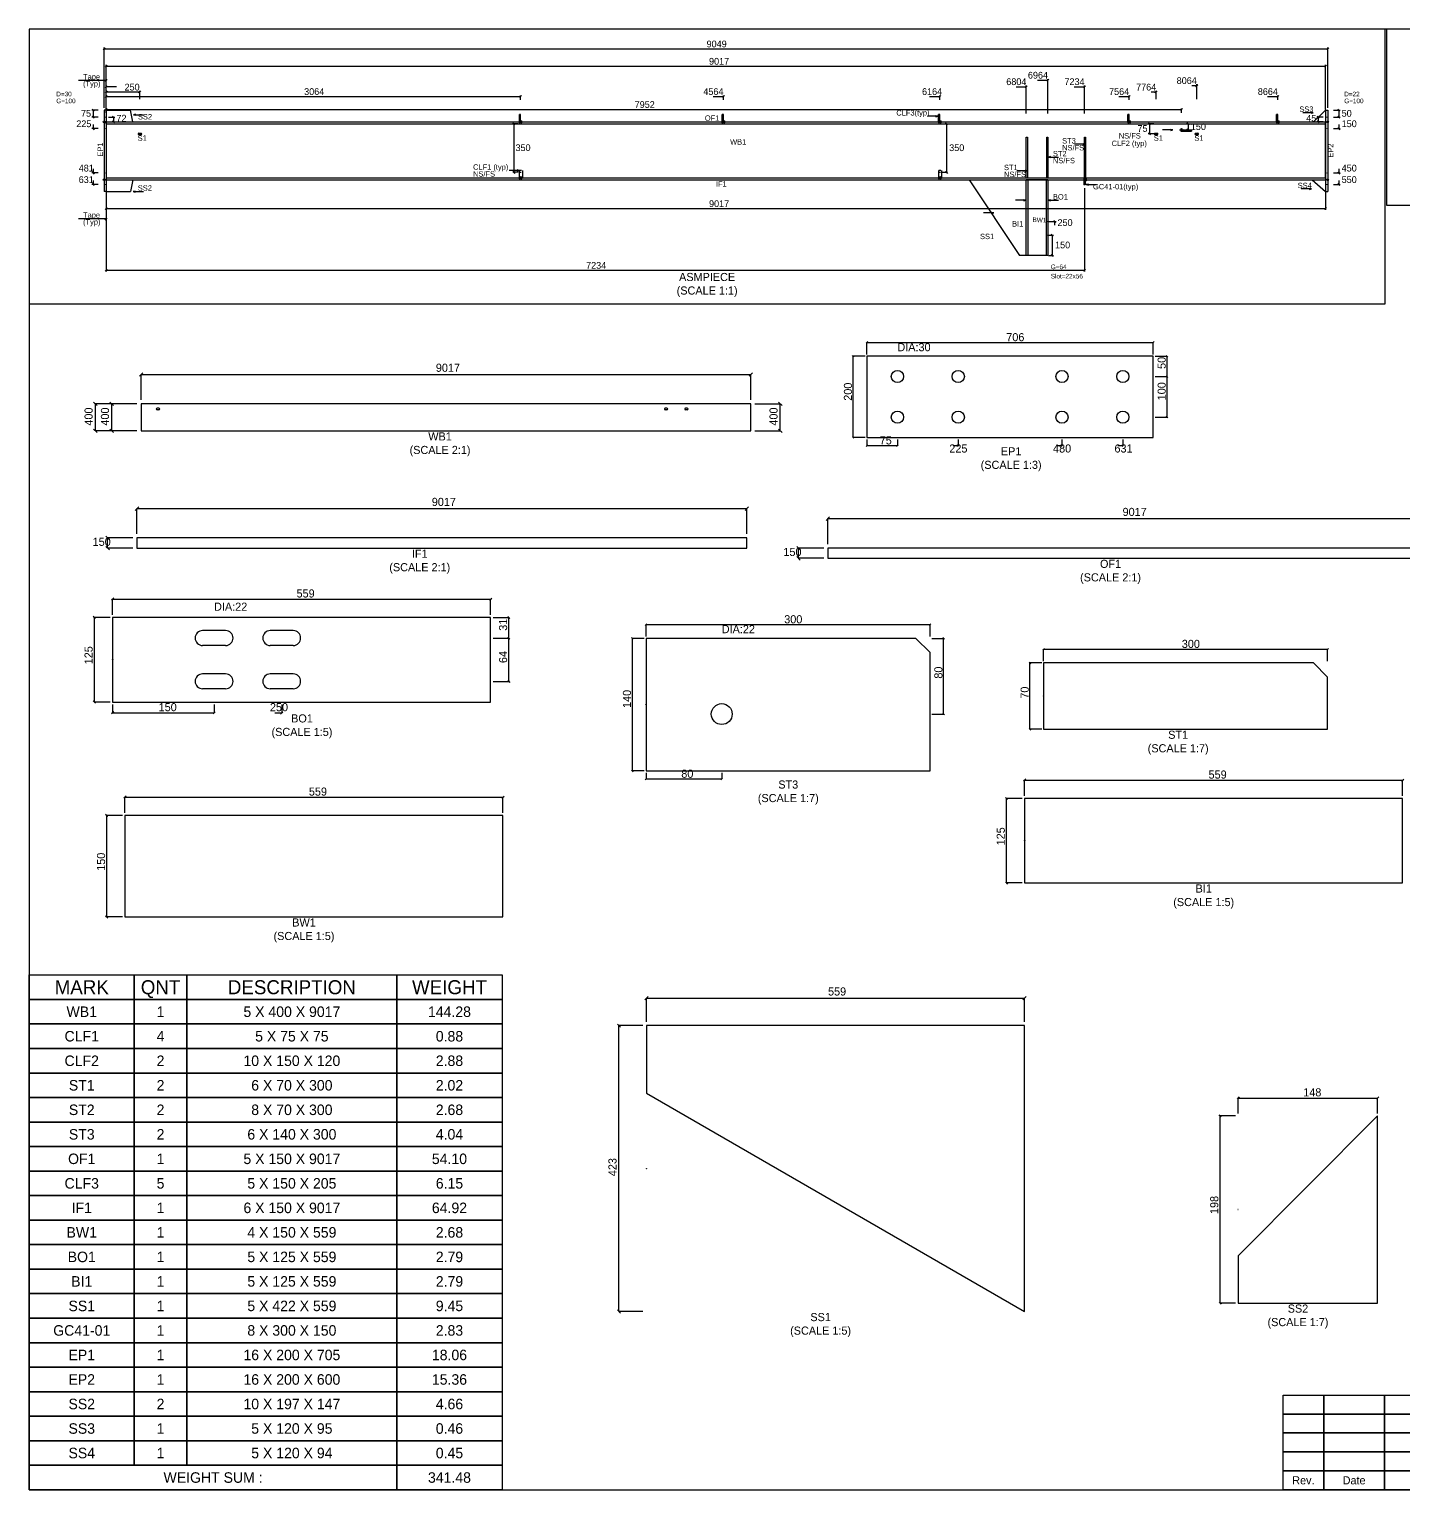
# Model space of a CAD drawing. Header units: metres. Extents: x 0 to 15272, y 0 to 10800.
# Drawn here: x 0 to 10164, y 0 to 10800 of the extents above; entities that cross this region are included whole.
import ezdxf
from ezdxf.enums import TextEntityAlignment as Align

# ---------------------------------------------------------------- set-up
doc = ezdxf.new("R2010")
doc.units = ezdxf.units.M
doc.linetypes.add('CONTIN', pattern=[0])
doc.linetypes.add('DASHED', pattern=[0])
for name, color, linetype in [('1', 7, 'CONTIN'), ('11', 7, 'CONTIN'), ('12', 2, 'CONTIN'), ('13', 2, 'CONTIN'), ('15', 6, 'CONTIN'), ('2', 7, 'CONTIN'), ('21', 7, 'CONTIN'), ('3', 1, 'CONTIN'), ('4', 1, 'CONTIN'), ('5', 7, 'CONTIN'), ('6', 4, 'CONTIN'), ('7', 3, 'DASHED'), ('9', 7, 'CONTIN')]:
    doc.layers.add(name, color=color, linetype=linetype)
doc.styles.add('SIMPLEX', font='txt')
picture_1 = doc.add_image_def('image1.png', size_in_pixel=(229, 276))

# ---------------------------------------------------------------- blocks, each defined once
blk = doc.blocks.new('PART_TABLE_BLOCK')
for points in [[(0, 2940), (600, 2940), (600, 2800), (0, 2800)], [(600, 2940), (900, 2940), (900, 2800), (600, 2800)], [(900, 2940), (2100, 2940), (2100, 2800), (900, 2800)], [(2100, 2940), (2700, 2940), (2700, 2800), (2100, 2800)], [(0, 2800), (600, 2800), (600, 2660), (0, 2660)], [(600, 2800), (900, 2800), (900, 2660), (600, 2660)], [(900, 2800), (2100, 2800), (2100, 2660), (900, 2660)], [(2100, 2800), (2700, 2800), (2700, 2660), (2100, 2660)], [(0, 2660), (600, 2660), (600, 2520), (0, 2520)], [(600, 2660), (900, 2660), (900, 2520), (600, 2520)], [(900, 2660), (2100, 2660), (2100, 2520), (900, 2520)], [(2100, 2660), (2700, 2660), (2700, 2520), (2100, 2520)], [(0, 2520), (600, 2520), (600, 2380), (0, 2380)], [(600, 2520), (900, 2520), (900, 2380), (600, 2380)], [(900, 2520), (2100, 2520), (2100, 2380), (900, 2380)], [(2100, 2520), (2700, 2520), (2700, 2380), (2100, 2380)], [(0, 2380), (600, 2380), (600, 2240), (0, 2240)], [(600, 2380), (900, 2380), (900, 2240), (600, 2240)], [(900, 2380), (2100, 2380), (2100, 2240), (900, 2240)], [(2100, 2380), (2700, 2380), (2700, 2240), (2100, 2240)], [(0, 2240), (600, 2240), (600, 2100), (0, 2100)], [(600, 2240), (900, 2240), (900, 2100), (600, 2100)], [(900, 2240), (2100, 2240), (2100, 2100), (900, 2100)], [(2100, 2240), (2700, 2240), (2700, 2100), (2100, 2100)], [(0, 2100), (600, 2100), (600, 1960), (0, 1960)], [(600, 2100), (900, 2100), (900, 1960), (600, 1960)], [(900, 2100), (2100, 2100), (2100, 1960), (900, 1960)], [(2100, 2100), (2700, 2100), (2700, 1960), (2100, 1960)], [(0, 1960), (600, 1960), (600, 1820), (0, 1820)], [(600, 1960), (900, 1960), (900, 1820), (600, 1820)], [(900, 1960), (2100, 1960), (2100, 1820), (900, 1820)], [(2100, 1960), (2700, 1960), (2700, 1820), (2100, 1820)], [(0, 1820), (600, 1820), (600, 1680), (0, 1680)], [(600, 1820), (900, 1820), (900, 1680), (600, 1680)], [(900, 1820), (2100, 1820), (2100, 1680), (900, 1680)], [(2100, 1820), (2700, 1820), (2700, 1680), (2100, 1680)], [(0, 1680), (600, 1680), (600, 1540), (0, 1540)], [(600, 1680), (900, 1680), (900, 1540), (600, 1540)], [(900, 1680), (2100, 1680), (2100, 1540), (900, 1540)], [(2100, 1680), (2700, 1680), (2700, 1540), (2100, 1540)], [(0, 1540), (600, 1540), (600, 1400), (0, 1400)], [(600, 1540), (900, 1540), (900, 1400), (600, 1400)], [(900, 1540), (2100, 1540), (2100, 1400), (900, 1400)], [(2100, 1540), (2700, 1540), (2700, 1400), (2100, 1400)], [(0, 1400), (600, 1400), (600, 1260), (0, 1260)], [(600, 1400), (900, 1400), (900, 1260), (600, 1260)], [(900, 1400), (2100, 1400), (2100, 1260), (900, 1260)], [(2100, 1400), (2700, 1400), (2700, 1260), (2100, 1260)], [(0, 1260), (600, 1260), (600, 1120), (0, 1120)], [(600, 1260), (900, 1260), (900, 1120), (600, 1120)], [(900, 1260), (2100, 1260), (2100, 1120), (900, 1120)], [(2100, 1260), (2700, 1260), (2700, 1120), (2100, 1120)], [(0, 1120), (600, 1120), (600, 980), (0, 980)], [(600, 1120), (900, 1120), (900, 980), (600, 980)], [(900, 1120), (2100, 1120), (2100, 980), (900, 980)], [(2100, 1120), (2700, 1120), (2700, 980), (2100, 980)], [(0, 980), (600, 980), (600, 840), (0, 840)], [(600, 980), (900, 980), (900, 840), (600, 840)], [(900, 980), (2100, 980), (2100, 840), (900, 840)], [(2100, 980), (2700, 980), (2700, 840), (2100, 840)], [(0, 840), (600, 840), (600, 700), (0, 700)], [(600, 840), (900, 840), (900, 700), (600, 700)], [(900, 840), (2100, 840), (2100, 700), (900, 700)], [(2100, 840), (2700, 840), (2700, 700), (2100, 700)], [(0, 700), (600, 700), (600, 560), (0, 560)], [(600, 700), (900, 700), (900, 560), (600, 560)], [(900, 700), (2100, 700), (2100, 560), (900, 560)], [(2100, 700), (2700, 700), (2700, 560), (2100, 560)], [(0, 560), (600, 560), (600, 420), (0, 420)], [(600, 560), (900, 560), (900, 420), (600, 420)], [(900, 560), (2100, 560), (2100, 420), (900, 420)], [(2100, 560), (2700, 560), (2700, 420), (2100, 420)], [(0, 420), (600, 420), (600, 280), (0, 280)], [(600, 420), (900, 420), (900, 280), (600, 280)], [(900, 420), (2100, 420), (2100, 280), (900, 280)], [(2100, 420), (2700, 420), (2700, 280), (2100, 280)], [(0, 280), (600, 280), (600, 140), (0, 140)], [(600, 280), (900, 280), (900, 140), (600, 140)], [(900, 280), (2100, 280), (2100, 140), (900, 140)], [(2100, 280), (2700, 280), (2700, 140), (2100, 140)], [(0, 140), (2100, 140), (2100, 0), (0, 0)], [(2100, 140), (2700, 140), (2700, 0), (2100, 0)]]:
    blk.add_lwpolyline(points, close=True)
for s, height, p in [('MARK', 80, (300, 2870)), ('QNT', 80, (750, 2870)), ('DESCRIPTION', 80, (1500, 2870)), ('WEIGHT', 80, (2400, 2870)), ('WB1', 60, (300, 2730)), ('1', 60, (750, 2730)), ('5 X 400 X 9017', 60, (1500, 2730)), ('144.28', 60, (2400, 2730)), ('CLF1', 60, (300, 2590)), ('4', 60, (750, 2590)), ('5 X 75 X 75', 60, (1500, 2590)), ('0.88', 60, (2400, 2590)), ('CLF2', 60, (300, 2450)), ('2', 60, (750, 2450)), ('10 X 150 X 120', 60, (1500, 2450)), ('2.88', 60, (2400, 2450)), ('ST1', 60, (300, 2310)), ('2', 60, (750, 2310)), ('6 X 70 X 300', 60, (1500, 2310)), ('2.02', 60, (2400, 2310)), ('ST2', 60, (300, 2170)), ('2', 60, (750, 2170)), ('8 X 70 X 300', 60, (1500, 2170)), ('2.68', 60, (2400, 2170)), ('ST3', 60, (300, 2030)), ('2', 60, (750, 2030)), ('6 X 140 X 300', 60, (1500, 2030)), ('4.04', 60, (2400, 2030)), ('OF1', 60, (300, 1890)), ('1', 60, (750, 1890)), ('5 X 150 X 9017', 60, (1500, 1890)), ('54.10', 60, (2400, 1890)), ('CLF3', 60, (300, 1750)), ('5', 60, (750, 1750)), ('5 X 150 X 205', 60, (1500, 1750)), ('6.15', 60, (2400, 1750)), ('IF1', 60, (300, 1610)), ('1', 60, (750, 1610)), ('6 X 150 X 9017', 60, (1500, 1610)), ('64.92', 60, (2400, 1610)), ('BW1', 60, (300, 1470)), ('1', 60, (750, 1470)), ('4 X 150 X 559', 60, (1500, 1470)), ('2.68', 60, (2400, 1470)), ('BO1', 60, (300, 1330)), ('1', 60, (750, 1330)), ('5 X 125 X 559', 60, (1500, 1330)), ('2.79', 60, (2400, 1330)), ('BI1', 60, (300, 1190)), ('1', 60, (750, 1190)), ('5 X 125 X 559', 60, (1500, 1190)), ('2.79', 60, (2400, 1190)), ('SS1', 60, (300, 1050)), ('1', 60, (750, 1050)), ('5 X 422 X 559', 60, (1500, 1050)), ('9.45', 60, (2400, 1050)), ('GC41-01', 60, (300, 910)), ('1', 60, (750, 910)), ('8 X 300 X 150', 60, (1500, 910)), ('2.83', 60, (2400, 910)), ('EP1', 60, (300, 770)), ('1', 60, (750, 770)), ('16 X 200 X 705', 60, (1500, 770)), ('18.06', 60, (2400, 770)), ('EP2', 60, (300, 630)), ('1', 60, (750, 630)), ('16 X 200 X 600', 60, (1500, 630)), ('15.36', 60, (2400, 630)), ('SS2', 60, (300, 490)), ('2', 60, (750, 490)), ('10 X 197 X 147', 60, (1500, 490)), ('4.66', 60, (2400, 490)), ('SS3', 60, (300, 350)), ('1', 60, (750, 350)), ('5 X 120 X 95', 60, (1500, 350)), ('0.46', 60, (2400, 350)), ('SS4', 60, (300, 210)), ('1', 60, (750, 210)), ('5 X 120 X 94', 60, (1500, 210)), ('0.45', 60, (2400, 210)), ('WEIGHT SUM :', 60, (1050, 70)), ('341.48', 60, (2400, 70))]:
    blk.add_text(s, height=height).set_placement(p, align=Align.MIDDLE_CENTER)
blk = doc.blocks.new('Title_Block')
for points in [[(-6000, 700), (-5700, 700), (-5700, 560), (-6000, 560)], [(-5700, 700), (-5250, 700), (-5250, 560), (-5700, 560)], [(-5250, 700), (-4350, 700), (-4350, 560), (-5250, 560)], [(-4350, 700), (-4050, 700), (-4050, 560), (-4350, 560)], [(-4050, 700), (-3750, 700), (-3750, 560), (-4050, 560)], [(-3750, 700), (-3000, 700), (-3000, 0), (-3750, 0)], [(-3000, 700), (0, 700), (0, 560), (-3000, 560)], [(-6000, 560), (-5700, 560), (-5700, 420), (-6000, 420)], [(-5700, 560), (-5250, 560), (-5250, 420), (-5700, 420)], [(-5250, 560), (-4350, 560), (-4350, 420), (-5250, 420)], [(-4350, 560), (-4050, 560), (-4050, 420), (-4350, 420)], [(-4050, 560), (-3750, 560), (-3750, 420), (-4050, 420)], [(-3000, 560), (0, 560), (0, 420), (-3000, 420)], [(-6000, 420), (-5700, 420), (-5700, 280), (-6000, 280)], [(-5700, 420), (-5250, 420), (-5250, 280), (-5700, 280)], [(-5250, 420), (-4350, 420), (-4350, 280), (-5250, 280)], [(-4350, 420), (-4050, 420), (-4050, 280), (-4350, 280)], [(-4050, 420), (-3750, 420), (-3750, 280), (-4050, 280)], [(-3000, 420), (-1200, 420), (-1200, 280), (-3000, 280)], [(-1200, 420), (0, 420), (0, 280), (-1200, 280)], [(-6000, 280), (-5700, 280), (-5700, 140), (-6000, 140)], [(-5700, 280), (-5250, 280), (-5250, 140), (-5700, 140)], [(-5250, 280), (-4350, 280), (-4350, 140), (-5250, 140)], [(-4350, 280), (-4050, 280), (-4050, 140), (-4350, 140)], [(-4050, 280), (-3750, 280), (-3750, 140), (-4050, 140)], [(-3000, 280), (-2000, 280), (-2000, 140), (-3000, 140)], [(-2000, 280), (-1000, 280), (-1000, 140), (-2000, 140)], [(-1000, 280), (0, 280), (0, 140), (-1000, 140)], [(-6000, 140), (-5700, 140), (-5700, 0), (-6000, 0)], [(-5700, 140), (-5250, 140), (-5250, 0), (-5700, 0)], [(-5250, 140), (-4350, 140), (-4350, 0), (-5250, 0)], [(-4350, 140), (-4050, 140), (-4050, 0), (-4350, 0)], [(-4050, 140), (-3750, 140), (-3750, 0), (-4050, 0)], [(-3000, 140), (-2000, 140), (-2000, 0), (-3000, 0)], [(-2000, 140), (-1000, 140), (-1000, 0), (-2000, 0)], [(-1000, 140), (0, 140), (0, 0), (-1000, 0)]]:
    blk.add_lwpolyline(points, close=True)
for s, p in [(' Project : CHECKED BY', (-2996, 630)), (' NAME    : CL1-1', (-2996, 490)), (' Job     : C163-127', (-2996, 350)), (' Bldg.No.: Assembly', (-1196, 350)), (' Qnt: 1', (-2996, 210)), (' Mark: CL1-1', (-1996, 210)), (' Length: 9049', (-996, 210)), (' WEIGHT: 341.48', (-2996, 70)), (' Part: NEW', (-1996, 70)), (' Fin: Red Oxide', (-996, 70))]:
    blk.add_text(s, height=60).set_placement(p, align=Align.MIDDLE_LEFT)
for s, p in [('Rev.', (-5850, 70)), ('Date', (-5475, 70)), ('Description', (-4800, 70)), ('Drw.', (-4200, 70)), ('Chk.', (-3900, 70))]:
    blk.add_text(s, height=60).set_placement(p, align=Align.MIDDLE_CENTER)
image = blk.add_image(picture_1, insert=(-3674, 105), size_in_units=(598, 490))
blk = doc.blocks.new('SLOTTD')
at = {"layer": '6'}
for p, q in [((-25.4, 12.7), (25.4, 12.7)), ((-25.4, -12.7), (25.4, -12.7))]:
    blk.add_line(p, q, dxfattribs=at)
for centre, start, end in [((-25.4, 0), 90, 270), ((25.4, 0), 270, 90)]:
    blk.add_arc(centre, 12.7, start, end, dxfattribs=at)
blk = doc.blocks.new('ARROW')
at = {"layer": '2'}
blk.add_line((-0.635, -0.635), (0.635, 0.635), dxfattribs=at)
blk = doc.blocks.new('FLGHOL')
at = {"layer": '6'}
blk.add_solid([(-6.35, 0), (6.35, 0), (-6.35, 25.4), (6.35, 25.4)], dxfattribs=at)
blk = doc.blocks.new('WEBCLP2')
at = {"layer": '13'}
for p, q in [((-12.7, 0), (-12.7, 203.2)), ((-12.7, 203.2), (12.7, 203.2)), ((-12.7, 0), (12.7, 0)), ((12.7, 0), (12.7, 203.2))]:
    blk.add_line(p, q, dxfattribs=at)
at = {"layer": '6'}
for points in [[(-12.7, 144.78), (12.7, 144.78), (-12.7, 160.02), (12.7, 160.02)], [(-12.7, 43.18), (12.7, 43.18), (-12.7, 58.42), (12.7, 58.42)]]:
    blk.add_solid(points, dxfattribs=at)
blk = doc.blocks.new('ARROWP')
for p, q in [((0, 0), (-1.27, 0.318)), ((-1.27, 0.318), (-1.27, -0.318)), ((-1.27, -0.318), (0, 0))]:
    blk.add_line(p, q)
blk = doc.blocks.new('GRTCLPB')
at = {"layer": '13'}
for p, q in [((-12.7, 0), (-12.7, 152.4)), ((-12.7, 152.4), (12.7, 152.4)), ((-12.7, 0), (12.7, 0)), ((12.7, 0), (12.7, 152.4))]:
    blk.add_line(p, q, dxfattribs=at)
at = {"layer": '6'}
for points in [[(-12.7, 119.38), (12.7, 119.38), (-12.7, 134.62), (12.7, 134.62)], [(-12.7, 68.58), (12.7, 68.58), (-12.7, 83.82), (12.7, 83.82)]]:
    blk.add_solid(points, dxfattribs=at)
blk = doc.blocks.new('GRTCLP1')
at = {"layer": '13'}
for p, q in [((-12.7, 0), (-12.7, 101.6)), ((-12.7, 101.6), (12.7, 101.6)), ((-12.7, 0), (12.7, 0)), ((12.7, 0), (12.7, 101.6))]:
    blk.add_line(p, q, dxfattribs=at)
at = {"layer": '6'}
blk.add_solid([(-12.7, 68.58), (12.7, 68.58), (-12.7, 83.82), (12.7, 83.82)], dxfattribs=at)
blk = doc.blocks.new('BRCCLP')
at = {"layer": '1'}
blk.add_solid([(-12.7, 68.58), (12.7, 68.58), (-12.7, 83.82), (12.7, 83.82)], dxfattribs=at)
at = {"layer": '2'}
for p in [(-12.7, 101.6), (12.7, 0)]:
    blk.add_line(p, (12.7, 101.6), dxfattribs=at)
blk = doc.blocks.new('CIRCLE')
at = {"layer": '1'}
blk.add_circle((0, 0), 10.2, dxfattribs=at)

msp = doc.modelspace()

# ---------------------------------------------------------------- linework, layer by layer
msp.add_lwpolyline([(0, 0), (15272, 0), (15272, 10800), (0, 10800)], close=True)
for points in [[(0, 8769), (10026, 8769), (10026, 10800), (0, 10800), (0, 8769)], [(10036, 9500), (11487, 9500), (11487, 10800), (10036, 10800), (10036, 9500)]]:
    msp.add_lwpolyline(points)
at = {"layer": '1'}
for p, q in [((569, 10101), (569, 10115)), ((569, 10115), (9586, 10115)), ((569, 10101), (569, 9701)), ((569, 10101), (9586, 10101)), ((9586, 10101), (9586, 10115)), ((9586, 9701), (9586, 10101)), ((3647, 9756), (3647, 9701)), ((6747, 9756), (6747, 9701)), ((569, 9701), (569, 9687)), ((569, 9701), (9586, 9701)), ((569, 9687), (9586, 9687)), ((6950, 9687), (7322, 9128)), ((7373, 9128), (7373, 9687)), ((7533, 9687), (7373, 9687)), ((7387, 9128), (7387, 9687)), ((7519, 9687), (7519, 9128)), ((7533, 9687), (7533, 9128)), ((9586, 9701), (9586, 9687)), ((7373, 9128), (7322, 9128)), ((7533, 9128), (7373, 9128))]:
    msp.add_line(p, q, dxfattribs=at)
at = {"layer": '12'}
for p, q in [((569, 10202), (554, 10202)), ((554, 10202), (554, 9600)), ((569, 10202), (569, 9600)), ((9586, 10202), (9602, 10202)), ((9586, 10202), (9586, 9600)), ((9602, 10202), (9602, 9600)), ((569, 9600), (554, 9600)), ((9586, 9600), (9602, 9600))]:
    msp.add_line(p, q, dxfattribs=at)
at = {"layer": '15'}
for centre in [(3633, 10115), (5133, 10115), (6733, 10115), (8133, 10115), (8521, 10055), (9233, 10115), (3633, 9701), (6733, 9701), (7808, 9687)]:
    msp.add_circle(centre, 10.3, dxfattribs=at)
at = {"layer": '2'}
for p, q in [((554, 10218), (554, 10664)), ((554, 10655), (9602, 10655)), ((9602, 10218), (9602, 10664)), ((569, 10206), (569, 10536)), ((569, 10527), (9586, 10527)), ((9586, 10206), (9586, 10536)), ((569, 10205), (569, 10385)), ((645, 10375), (569, 10375)), ((7297, 10375), (7373, 10375)), ((7373, 10177), (7373, 10385)), ((7457, 10423), (7533, 10423)), ((7533, 10177), (7533, 10432)), ((7727, 10375), (7803, 10375)), ((7803, 10177), (7803, 10385)), ((8597, 10384), (8633, 10384)), ((8633, 10284), (8633, 10393)), ((569, 10284), (569, 10345)), ((569, 10336), (819, 10336)), ((569, 10279), (569, 10311)), ((569, 10302), (3633, 10302)), ((819, 10284), (819, 10345)), ((3633, 10279), (3633, 10311)), ((5057, 10302), (5133, 10302)), ((5133, 10279), (5133, 10311)), ((6657, 10302), (6733, 10302)), ((6733, 10279), (6733, 10311)), ((8057, 10302), (8133, 10302)), ((8133, 10279), (8133, 10311)), ((8297, 10336), (8333, 10336)), ((8333, 10284), (8333, 10345)), ((9157, 10302), (9233, 10302)), ((9233, 10279), (9233, 10311)), ((511, 10202), (462, 10202)), ((472, 10202), (472, 10150)), ((569, 10183), (569, 10215)), ((569, 10206), (8521, 10206)), ((8521, 10183), (8521, 10215)), ((9644, 10202), (9693, 10202)), ((9684, 10202), (9684, 10150)), ((511, 10150), (462, 10150)), ((511, 10065), (462, 10065)), ((472, 10096), (472, 10065)), ((587, 10150), (633, 10150)), ((587, 10115), (633, 10115)), ((624, 10150), (624, 10115)), ((3615, 10101), (3575, 10101)), ((3584, 10101), (3584, 9742)), ((6751, 10101), (6791, 10101)), ((6782, 10101), (6782, 9742)), ((8315, 10101), (8275, 10101)), ((8284, 10101), (8284, 10026)), ((8539, 10101), (8579, 10101)), ((8539, 10055), (8579, 10055)), ((8569, 10101), (8569, 10055)), ((9568, 10150), (9522, 10150)), ((9568, 10115), (9522, 10115)), ((9532, 10150), (9532, 10115)), ((9644, 10150), (9693, 10150)), ((9644, 10065), (9693, 10065)), ((9684, 10096), (9684, 10065)), ((8315, 10026), (8275, 10026)), ((511, 9737), (462, 9737)), ((472, 9767), (472, 9737)), ((3615, 9742), (3575, 9742)), ((6751, 9742), (6791, 9742)), ((9644, 9737), (9693, 9737)), ((9684, 9767), (9684, 9737)), ((511, 9651), (462, 9651)), ((472, 9682), (472, 9651)), ((569, 9626), (569, 9009)), ((7803, 9626), (7803, 9009)), ((9644, 9651), (9693, 9651)), ((9684, 9682), (9684, 9651)), ((9586, 9596), (9586, 9464)), ((569, 9474), (9586, 9474)), ((7538, 9378), (7593, 9378)), ((7584, 9351), (7584, 9378)), ((7538, 9278), (7574, 9278)), ((7565, 9278), (7565, 9128)), ((7538, 9128), (7574, 9128)), ((569, 9018), (7803, 9018))]:
    msp.add_line(p, q, dxfattribs=at)
at = {"layer": '3'}
for p, q in [((569, 10206), (569, 10511)), ((569, 10420), (364, 10420)), ((770, 10168), (846, 10168)), ((6719, 10156), (6643, 10156)), ((9495, 10183), (9419, 10183)), ((8457, 10055), (8380, 10055)), ((7809, 9950), (7733, 9950)), ((7536, 9855), (7612, 9855)), ((3624, 9756), (3548, 9756)), ((7379, 9752), (7303, 9752)), ((7817, 9651), (7893, 9651)), ((9483, 9619), (9406, 9619)), ((569, 9596), (569, 9464)), ((569, 9596), (569, 9382)), ((769, 9600), (845, 9600)), ((7370, 9535), (7294, 9535)), ((7536, 9535), (7612, 9535)), ((569, 9397), (364, 9397)), ((7133, 9442), (7057, 9442))]:
    msp.add_line(p, q, dxfattribs=at)
at = {"layer": '3', "linetype": 'Continuous'}
for p, q in [((6195, 8382), (6195, 7782)), ((8312, 8382), (6195, 8382)), ((8312, 7782), (8312, 8382)), ((828, 8030), (828, 7830)), ((5336, 8030), (828, 8030)), ((5336, 7830), (5336, 8030)), ((828, 7830), (5336, 7830)), ((6195, 7782), (8312, 7782)), ((797, 7038), (797, 6963)), ((5306, 7038), (797, 7038)), ((5306, 6963), (5306, 7038)), ((797, 6963), (5306, 6963)), ((5906, 6963), (5906, 6888)), ((10414, 6963), (5906, 6963)), ((5906, 6888), (10414, 6888)), ((617, 6450), (617, 5825)), ((3412, 6450), (617, 6450)), ((3412, 5825), (3412, 6450)), ((4561, 6296), (4561, 5316)), ((6556, 6296), (4561, 6296)), ((6661, 6191), (6556, 6296)), ((6661, 5316), (6661, 6191)), ((7501, 6114), (7501, 5624)), ((9496, 6114), (7501, 6114)), ((9601, 6009), (9496, 6114)), ((9601, 5624), (9601, 6009)), ((617, 5825), (3412, 5825)), ((7501, 5624), (9601, 5624)), ((4561, 5316), (6661, 5316)), ((7361, 5112), (7361, 4487)), ((10156, 5112), (7361, 5112)), ((10156, 4487), (10156, 5112)), ((708, 4986), (708, 4236)), ((3503, 4986), (708, 4986)), ((3503, 4236), (3503, 4986)), ((7361, 4487), (10156, 4487)), ((708, 4236), (3503, 4236)), ((4565, 3432), (4565, 2932)), ((7360, 3432), (4565, 3432)), ((7360, 1318), (7360, 3432)), ((4565, 2932), (7360, 1318)), ((9971, 2764), (8939, 1731)), ((9971, 1381), (9971, 2764)), ((8939, 1731), (8939, 1381)), ((8939, 1381), (9971, 1381))]:
    msp.add_line(p, q, dxfattribs=at)
at = {"layer": '4', "linetype": 'Continuous'}
for p, q in [((959, 7998), (946, 7998)), ((4716, 7998), (4703, 7998)), ((4866, 7998), (4853, 7998)), ((959, 7986), (946, 7986)), ((4716, 7986), (4703, 7986)), ((4866, 7986), (4853, 7986)), ((1452, 6353), (1282, 6353)), ((1952, 6353), (1782, 6353)), ((1452, 6243), (1282, 6243)), ((1952, 6243), (1782, 6243)), ((1452, 6033), (1282, 6033)), ((1952, 6033), (1782, 6033)), ((1452, 5923), (1282, 5923)), ((1952, 5923), (1782, 5923))]:
    msp.add_line(p, q, dxfattribs=at)
for centre, radius in [((6420, 8232), 45), ((6870, 8232), 45), ((7637, 8232), 45), ((8087, 8232), 45), ((6420, 7932), 45), ((6870, 7932), 45), ((7637, 7932), 45), ((8087, 7932), 45), ((5121, 5736), 77)]:
    msp.add_circle(centre, radius, dxfattribs=at)
for centre, radius, start, end in [((946, 7992), 6, 90, 270), ((959, 7992), 6, 270, 90), ((4703, 7992), 6, 90, 270), ((4716, 7992), 6, 270, 90), ((4853, 7992), 6, 90, 270), ((4866, 7992), 6, 270, 90), ((1282, 6298), 55, 90, 270), ((1452, 6298), 55, 270, 90), ((1782, 6298), 55, 90, 270), ((1952, 6298), 55, 270, 90), ((1282, 5978), 55, 90, 270), ((1452, 5978), 55, 270, 90), ((1782, 5978), 55, 90, 270), ((1952, 5978), 55, 270, 90)]:
    msp.add_arc(centre, radius, start, end, dxfattribs=at)
at = {"layer": '5', "linetype": 'Continuous'}
for p, q in [((827, 8030), (828, 8030)), ((828, 8030), (828, 8030)), ((6195, 8082), (6195, 8082)), ((6195, 8081), (6195, 8082)), ((797, 7000), (798, 7000)), ((797, 7000), (797, 7000)), ((5905, 6926), (5906, 6926)), ((5906, 6925), (5906, 6926)), ((616, 6138), (617, 6138)), ((617, 6137), (617, 6138)), ((7500, 5869), (7502, 5869)), ((7501, 5868), (7501, 5870)), ((4560, 5806), (4562, 5806)), ((4561, 5806), (4561, 5807)), ((7360, 4800), (7361, 4800)), ((7361, 4799), (7361, 4800)), ((707, 4611), (708, 4611)), ((708, 4611), (708, 4612)), ((4565, 2375), (4565, 2376)), ((4565, 2375), (4566, 2375)), ((8938, 2073), (8940, 2073)), ((8939, 2072), (8939, 2073))]:
    msp.add_line(p, q, dxfattribs=at)
for centre, radius in [((828, 8030), 0.05), ((6195, 8082), 0.3), ((797, 7000), 0.05), ((5906, 6926), 0.05), ((617, 6138), 0.5), ((7501, 5869), 0.7), ((4561, 5806), 0.7), ((7361, 4800), 0.5), ((708, 4611), 0.5), ((4565, 2375), 0.5), ((8939, 2073), 0.7)]:
    msp.add_circle(centre, radius, dxfattribs=at)
at = {"layer": '6', "linetype": 'Continuous'}
for p, q in [((6195, 8396), (6195, 8484)), ((6195, 8484), (8312, 8484)), ((8312, 8396), (8312, 8484)), ((6181, 8382), (6093, 8382)), ((6093, 7782), (6093, 8382)), ((8326, 8382), (8414, 8382)), ((8414, 8232), (8414, 8382)), ((828, 8060), (828, 8247)), ((828, 8247), (5336, 8247)), ((5336, 8060), (5336, 8247)), ((8326, 8232), (8414, 8232)), ((8326, 8232), (8414, 8232)), ((8414, 7932), (8414, 8232)), ((797, 8030), (489, 8030)), ((489, 7830), (489, 8030)), ((797, 8030), (610, 8030)), ((610, 7830), (610, 8030)), ((5366, 8030), (5554, 8030)), ((5554, 7830), (5554, 8030)), ((8326, 7932), (8414, 7932)), ((797, 7830), (489, 7830)), ((797, 7830), (610, 7830)), ((5366, 7830), (5554, 7830)), ((6181, 7782), (6093, 7782)), ((6195, 7767), (6195, 7720)), ((6195, 7721), (6420, 7721)), ((6420, 7767), (6420, 7720)), ((6832, 7721), (6870, 7721)), ((6870, 7767), (6870, 7720)), ((7599, 7721), (7637, 7721)), ((7637, 7767), (7637, 7720)), ((8049, 7721), (8087, 7721)), ((8087, 7767), (8087, 7720)), ((797, 7068), (797, 7255)), ((797, 7255), (5306, 7255)), ((5306, 7068), (5306, 7255)), ((5906, 6993), (5906, 7181)), ((5906, 7181), (10414, 7181)), ((767, 7038), (580, 7038)), ((580, 6963), (580, 7038)), ((767, 6963), (580, 6963)), ((5875, 6963), (5688, 6963)), ((5688, 6888), (5688, 6963)), ((5875, 6888), (5688, 6888)), ((617, 6469), (617, 6585)), ((617, 6585), (3412, 6585)), ((3412, 6469), (3412, 6585)), ((598, 6450), (482, 6450)), ((482, 5825), (482, 6450)), ((3430, 6450), (3547, 6450)), ((3546, 6298), (3546, 6450)), ((4561, 6310), (4561, 6398)), ((4561, 6398), (6661, 6398)), ((6661, 6310), (6661, 6398)), ((3430, 6298), (3547, 6298)), ((3430, 6298), (3547, 6298)), ((3546, 5978), (3546, 6298)), ((4547, 6296), (4459, 6296)), ((4460, 5316), (4460, 6296)), ((6675, 6296), (6762, 6296)), ((6762, 5736), (6762, 6296)), ((7501, 6128), (7501, 6216)), ((7501, 6215), (9601, 6215)), ((9601, 6128), (9601, 6216)), ((7487, 6114), (7400, 6114)), ((7400, 5624), (7400, 6114)), ((3430, 5978), (3547, 5978)), ((598, 5825), (482, 5825)), ((617, 5807), (617, 5745)), ((617, 5745), (1367, 5745)), ((1367, 5807), (1367, 5745)), ((1817, 5745), (1867, 5745)), ((1867, 5807), (1867, 5745)), ((6675, 5736), (6762, 5736)), ((7487, 5624), (7400, 5624)), ((4547, 5316), (4459, 5316)), ((4561, 5302), (4561, 5256)), ((5121, 5302), (5121, 5256)), ((4561, 5256), (5121, 5256)), ((7361, 5131), (7361, 5247)), ((7361, 5247), (10156, 5247)), ((10156, 5131), (10156, 5247)), ((708, 5005), (708, 5121)), ((708, 5121), (3503, 5121)), ((3503, 5005), (3503, 5121)), ((7342, 5112), (7226, 5112)), ((7226, 4487), (7226, 5112)), ((689, 4986), (573, 4986)), ((573, 4236), (573, 4986)), ((7342, 4487), (7226, 4487)), ((689, 4236), (573, 4236)), ((4565, 3460), (4565, 3636)), ((4565, 3636), (7360, 3636)), ((7360, 3460), (7360, 3636)), ((4537, 3432), (4361, 3432)), ((4361, 1318), (4361, 3432)), ((8939, 2782), (8939, 2898)), ((8939, 2897), (9971, 2897)), ((9971, 2782), (9971, 2898)), ((8920, 2764), (8805, 2764)), ((8806, 1381), (8806, 2764)), ((4537, 1318), (4361, 1318)), ((8920, 1381), (8805, 1381))]:
    msp.add_line(p, q, dxfattribs=at)
at = {"layer": '9'}
for p, q in [((569, 10202), (749, 10202)), ((767, 10115), (749, 10202)), ((9498, 10115), (9586, 10202)), ((7373, 9701), (7373, 10001)), ((7373, 10001), (7382, 10001)), ((7382, 10001), (7382, 9701)), ((7524, 9701), (7524, 10001)), ((7524, 10001), (7533, 10001)), ((7533, 10001), (7533, 9701)), ((7803, 9701), (7803, 10001)), ((7803, 10001), (7812, 10001)), ((7812, 10001), (7812, 9701)), ((766, 9687), (749, 9600)), ((7373, 9701), (7382, 9701)), ((7524, 9701), (7533, 9701)), ((7803, 9701), (7812, 9701)), ((9486, 9687), (9586, 9600)), ((569, 9600), (749, 9600))]:
    msp.add_line(p, q, dxfattribs=at)

# ---------------------------------------------------------------- block references
at = {"xscale": 1.294874371138498, "yscale": 1.294874371138498, "zscale": 1.294874371138498}
msp.add_blockref('PART_TABLE_BLOCK', (0, 0), dxfattribs=at)
msp.add_blockref('Title_Block', (15272, 0))
at = {"layer": '1', "xscale": -0.36, "yscale": 0.36, "zscale": 0.36}
for p in [(3629, 10115), (5129, 10115), (6729, 10115), (8129, 10115), (9229, 10115)]:
    msp.add_blockref('GRTCLPB', p, dxfattribs=at)
at = {"layer": '1', "xscale": 0.36, "yscale": 0.36, "zscale": 0.36, "rotation": 270}
msp.add_blockref('WEBCLP2', (8521, 10051), dxfattribs=at)
at = {"layer": '15', "xscale": 0.601, "yscale": 0.601, "zscale": 0.601}
for p in [(554, 10115), (9602, 10115), (554, 9687), (9602, 9687)]:
    msp.add_blockref('CIRCLE', p, dxfattribs=at)
at = {"layer": '2', "xscale": 12.012, "yscale": 12.012, "zscale": 12.012}
for p, rotation in [((554, 10655), 180), ((569, 10527), 180), ((569, 10375), 180), ((569, 10336), 180), ((569, 10302), 180), ((472, 10202), 90), ((472, 10150), 270), ((569, 10206), 180), ((624, 10150), 90), ((9532, 10150), 90), ((9684, 10202), 90), ((9684, 10150), 270), ((472, 10065), 270), ((624, 10115), 270), ((3584, 10101), 90), ((6782, 10101), 90), ((8284, 10101), 90), ((8569, 10101), 90), ((8569, 10055), 270), ((9532, 10115), 270), ((9684, 10065), 270), ((8284, 10026), 270), ((472, 9737), 270), ((3584, 9742), 270), ((6782, 9742), 270), ((9684, 9737), 270), ((472, 9651), 270), ((9684, 9651), 270), ((7584, 9378), 90), ((7565, 9278), 90), ((7565, 9128), 270), ((569, 9018), 180)]:
    msp.add_blockref('ARROW', p, dxfattribs=dict(at, rotation=rotation))
for p in [(9602, 10655), (9586, 10527), (7373, 10375), (7533, 10423), (7803, 10375), (8633, 10384), (819, 10336), (3633, 10302), (5133, 10302), (6733, 10302), (8133, 10302), (8333, 10336), (9233, 10302), (8521, 10206), (9586, 9474), (7803, 9018)]:
    msp.add_blockref('ARROW', p, dxfattribs=at)
at = {"layer": '3', "xscale": 12.012, "yscale": 12.012, "zscale": 12.012}
for name, p in [('ARROW', (569, 10420)), ('ARROWP', (6719, 10156)), ('ARROWP', (9495, 10183)), ('ARROWP', (8457, 10055)), ('ARROWP', (7809, 9950)), ('ARROWP', (3624, 9756)), ('ARROWP', (7379, 9752)), ('ARROWP', (9483, 9619)), ('ARROWP', (7370, 9535)), ('ARROW', (569, 9397)), ('ARROWP', (7133, 9442))]:
    msp.add_blockref(name, p, dxfattribs=at)
at = {"layer": '3', "xscale": 12.012, "yscale": 12.012, "zscale": 12.012, "rotation": 180}
for name, p in [('ARROWP', (770, 10168)), ('ARROWP', (7536, 9855)), ('ARROWP', (7817, 9651)), ('ARROWP', (769, 9600)), ('ARROWP', (7536, 9535)), ('ARROW', (569, 9474))]:
    msp.add_blockref(name, p, dxfattribs=at)
at = {"layer": '6'}
for name, p, xscale, yscale, zscale, rotation in [('FLGHOL', (554, 10150), 0.5410000000000001, 0.601, 0.601, 270), ('FLGHOL', (9586, 10150), 0.5410000000000001, 0.601, 0.601, 270), ('FLGHOL', (554, 10065), 0.5410000000000001, 0.601, 0.601, 270), ('FLGHOL', (9586, 10065), 0.5410000000000001, 0.601, 0.601, 270), ('FLGHOL', (7812, 9921), 0.5410000000000001, 0.36, 0.36, 90), ('FLGHOL', (554, 9737), 0.5410000000000001, 0.601, 0.601, 270), ('FLGHOL', (9586, 9737), 0.5410000000000001, 0.601, 0.601, 270), ('FLGHOL', (554, 9651), 0.5410000000000001, 0.601, 0.601, 270), ('FLGHOL', (9586, 9651), 0.5410000000000001, 0.601, 0.601, 270), ('FLGHOL', (7519, 9378), -0.5410000000000001, -0.5410000000000001, -0.5410000000000001, 89.99999999999999), ('FLGHOL', (7519, 9278), -0.5410000000000001, -0.5410000000000001, -0.5410000000000001, 89.99999999999999), ('ARROW', (6195, 8484), 9.406665, 9.406665, 3.135555, 180), ('ARROW', (6093, 8382), 9.406665, 9.406665, 3.135555, 90), ('ARROW', (8414, 8382), 9.406665, 9.406665, 3.135555, 90), ('ARROW', (828, 8247), 20.0384065, 20.0384065, 40.076813, 180), ('ARROW', (8414, 8232), 9.406665, 9.406665, 3.135555, 270), ('ARROW', (8414, 8232), 9.406665, 9.406665, 3.135555, 90), ('ARROW', (489, 8030), 20.0384065, 20.0384065, 40.076813, 90), ('ARROW', (610, 8030), 20.0384065, 20.0384065, 40.076813, 90), ('ARROW', (5554, 8030), 20.0384065, 20.0384065, 40.076813, 90), ('ARROW', (8414, 7932), 9.406665, 9.406665, 3.135555, 270), ('ARROW', (489, 7830), 20.0384065, 20.0384065, 40.076813, 270), ('ARROW', (610, 7830), 20.0384065, 20.0384065, 40.076813, 270), ('ARROW', (5554, 7830), 20.0384065, 20.0384065, 40.076813, 270), ('ARROW', (6093, 7782), 9.406665, 9.406665, 3.135555, 270), ('ARROW', (6195, 7721), 9.406665, 9.406665, 3.135555, 180), ('ARROW', (797, 7255), 20.0384065, 20.0384065, 40.076813, 180), ('ARROW', (5906, 7181), 20.0384065, 20.0384065, 40.076813, 180), ('ARROW', (580, 7038), 20.0384065, 20.0384065, 40.076813, 90), ('ARROW', (580, 6963), 20.0384065, 20.0384065, 40.076813, 270), ('ARROW', (5688, 6963), 20.0384065, 20.0384065, 40.076813, 90), ('ARROW', (5688, 6888), 20.0384065, 20.0384065, 40.076813, 270), ('ARROW', (617, 6585), 12.42222, 12.42222, 2.484443999999999, 180), ('ARROW', (482, 6450), 12.42222, 12.42222, 2.484443999999999, 90), ('ARROW', (3546, 6450), 12.42222, 12.42222, 2.484443999999999, 90), ('ARROW', (4561, 6398), 9.333331, 9.333331, 1.333333, 180), ('ARROW', (3546, 6298), 12.42222, 12.42222, 2.484443999999999, 270), ('ARROW', (3546, 6298), 12.42222, 12.42222, 2.484443999999999, 90), ('ARROW', (4460, 6296), 9.333331, 9.333331, 1.333333, 90), ('ARROW', (6762, 6296), 9.333331, 9.333331, 1.333333, 90), ('ARROW', (7501, 6215), 9.333331, 9.333331, 1.333333, 180), ('ARROW', (7400, 6114), 9.333331, 9.333331, 1.333333, 90), ('ARROW', (3546, 5978), 12.42222, 12.42222, 2.484443999999999, 270), ('ARROW', (482, 5825), 12.42222, 12.42222, 2.484443999999999, 270), ('ARROW', (617, 5745), 12.42222, 12.42222, 2.484443999999999, 180), ('ARROW', (6762, 5736), 9.333331, 9.333331, 1.333333, 270), ('ARROW', (7400, 5624), 9.333331, 9.333331, 1.333333, 270), ('ARROW', (4460, 5316), 9.333331, 9.333331, 1.333333, 270), ('ARROW', (4561, 5256), 9.333331, 9.333331, 1.333333, 180), ('ARROW', (7361, 5247), 12.42222, 12.42222, 2.484443999999999, 180), ('ARROW', (708, 5121), 12.42222, 12.42222, 2.484443999999999, 180), ('ARROW', (7226, 5112), 12.42222, 12.42222, 2.484443999999999, 90), ('ARROW', (573, 4986), 12.42222, 12.42222, 2.484443999999999, 90), ('ARROW', (7226, 4487), 12.42222, 12.42222, 2.484443999999999, 270), ('ARROW', (573, 4236), 12.42222, 12.42222, 2.484443999999999, 270), ('ARROW', (4565, 3636), 18.7884, 18.7884, 3.75768, 180), ('ARROW', (4361, 3432), 18.7884, 18.7884, 3.75768, 90), ('ARROW', (8939, 2897), 12.288892, 12.288892, 1.755556, 180), ('ARROW', (8806, 2764), 12.288892, 12.288892, 1.755556, 90), ('ARROW', (4361, 1318), 18.7884, 18.7884, 3.75768, 270), ('ARROW', (8806, 1381), 12.288892, 12.288892, 1.755556, 270)]:
    msp.add_blockref(name, p, dxfattribs=dict(at, xscale=xscale, yscale=yscale, zscale=zscale, rotation=rotation))
for name, p, xscale, yscale, zscale in [('SLOTTD', (819, 10026), 0.36, 0.36, 0.36), ('SLOTTD', (8333, 10026), 0.36, 0.36, 0.36), ('SLOTTD', (8633, 10026), 0.36, 0.36, 0.36), ('ARROW', (8312, 8484), 9.406665, 9.406665, 3.135555), ('ARROW', (5336, 8247), 20.0384065, 20.0384065, 40.076813), ('ARROW', (6420, 7721), 9.406665, 9.406665, 3.135555), ('ARROW', (6870, 7721), 9.406665, 9.406665, 3.135555), ('ARROW', (7637, 7721), 9.406665, 9.406665, 3.135555), ('ARROW', (8087, 7721), 9.406665, 9.406665, 3.135555), ('ARROW', (5306, 7255), 20.0384065, 20.0384065, 40.076813), ('ARROW', (3412, 6585), 12.42222, 12.42222, 2.484443999999999), ('ARROW', (6661, 6398), 9.333331, 9.333331, 1.333333), ('ARROW', (9601, 6215), 9.333331, 9.333331, 1.333333), ('ARROW', (1367, 5745), 12.42222, 12.42222, 2.484443999999999), ('ARROW', (1867, 5745), 12.42222, 12.42222, 2.484443999999999), ('ARROW', (5121, 5256), 9.333331, 9.333331, 1.333333), ('ARROW', (10156, 5247), 12.42222, 12.42222, 2.484443999999999), ('ARROW', (3503, 5121), 12.42222, 12.42222, 2.484443999999999), ('ARROW', (7360, 3636), 18.7884, 18.7884, 3.75768), ('ARROW', (9971, 2897), 12.288892, 12.288892, 1.755556)]:
    msp.add_blockref(name, p, dxfattribs=dict(at, xscale=xscale, yscale=yscale, zscale=zscale))
at = {"layer": '7', "xscale": -0.5410000000000001, "yscale": 0.5410000000000001, "zscale": 0.5410000000000001}
for p in [(3633, 9701), (6733, 9701)]:
    msp.add_blockref('BRCCLP', p, dxfattribs=at)
at = {"layer": '7', "xscale": 0.36, "yscale": 0.36, "zscale": 0.36, "rotation": 180}
msp.add_blockref('GRTCLP1', (7803, 9687), dxfattribs=at)

# ---------------------------------------------------------------- texts
at = {"style": 'SIMPLEX'}
msp.add_text('BW1', height=34.2, rotation=358.429, dxfattribs=at).set_placement((7419, 9374))
at = {"char_height": 60, "attachment_point": 5}
for s, insert in [('ASMPIECE\\P(SCALE 1:1)', (5013, 8909)), ('WB1\\P(SCALE 2:1)', (3038, 7730)), ('EP1\\P(SCALE 1:3)', (7261, 7620)), ('IF1\\P(SCALE 2:1)', (2888, 6863)), ('OF1\\P(SCALE 2:1)', (7996, 6788)), ('BO1\\P(SCALE 1:5)', (2017, 5645)), ('ST1\\P(SCALE 1:7)', (8496, 5524)), ('ST3\\P(SCALE 1:7)', (5613, 5156)), ('BI1\\P(SCALE 1:5)', (8685, 4387)), ('BW1\\P(SCALE 1:5)', (2032, 4136)), ('SS1\\P(SCALE 1:5)', (5852, 1218)), ('SS2\\P(SCALE 1:7)', (9382, 1281))]:
    msp.add_mtext(s, dxfattribs=dict(at, insert=insert))
at = {"layer": '11', "style": 'SIMPLEX'}
for s, p in [('9049', (5009, 10666)), ('9017', (5027, 10538)), ('6964', (7385, 10435)), ('250', (705, 10347)), ('6804', (7225, 10387)), ('7234', (7655, 10387)), ('7764', (8185, 10347)), ('8064', (8485, 10395)), ('3064', (2033, 10314)), ('7952', (4477, 10218)), ('4564', (4985, 10314)), ('6164', (6602, 10314)), ('7564', (7985, 10314)), ('8664', (9085, 10314)), ('75', (383, 10153)), ('72', (645, 10117)), ('45', (9443, 10117)), ('50', (9705, 10153)), ('225', (348, 10076)), ('75', (8195, 10041)), ('150', (8590, 10055)), ('150', (9705, 10076)), ('350', (3596, 9899)), ('350', (6803, 9899)), ('481', (366, 9748)), ('450', (9705, 9748)), ('631', (366, 9663)), ('550', (9705, 9663)), ('9017', (5027, 9485)), ('250', (7604, 9345)), ('150', (7586, 9180)), ('7234', (4118, 9029))]:
    msp.add_text(s, height=50, dxfattribs=at).set_placement(p)
at = {"layer": '21', "style": 'SIMPLEX'}
for s, p in [('G=100', (200, 10253)), ('D=30', (200, 10304)), ('G=100', (9724, 10253)), ('D=22', (9724, 10304)), ('G=64', (7554, 9026)), ('Slot=22x56', (7554, 8957))]:
    msp.add_text(s, height=34.2, dxfattribs=at).set_placement(p)
at = {"layer": '3', "style": 'SIMPLEX'}
for s, p in [('Tape', (398, 10428)), ('(Typ)', (398, 10377)), ('SS2', (804, 10133)), ('OF1', (4996, 10123)), ('CLF3(typ)', (6412, 10162)), ('SS3', (9392, 10189)), ('S1', (802, 9975)), ('WB1', (5183, 9947)), ('ST3', (7638, 9955)), ('NS/FS', (7638, 9904)), ('CLF2 (typ)', (8004, 9936)), ('NS/FS', (8057, 9992)), ('S1', (8316, 9975)), ('S1', (8616, 9975)), ('ST2', (7570, 9860)), ('NS/FS', (7570, 9809)), ('CLF1 (typ)', (3282, 9761)), ('NS/FS', (3282, 9710)), ('ST1', (7208, 9758)), ('NS/FS', (7208, 9707)), ('SS2', (803, 9606)), ('IF1', (5078, 9636)), (' GC41-01(typ)', (7851, 9616)), ('SS4', (9380, 9625)), ('BO1', (7570, 9541)), ('Tape', (398, 9406)), ('(Typ)', (398, 9355)), ('BI1', (7268, 9341)), ('SS1', (7031, 9248))]:
    msp.add_text(s, height=40, dxfattribs=at).set_placement(p)
for s, p in [('EP1', (545, 9858)), ('EP2', (9644, 9850))]:
    msp.add_text(s, height=40, rotation=90, dxfattribs=at).set_placement(p)
at = {"layer": '5'}
for height, p in [(0.0075, (828, 7830)), (0.045, (6195, 7882)), (0.0075, (797, 6960)), (0.0075, (5906, 6886)), (0.075, (617, 5938)), (0.105, (7501, 5669)), (0.105, (4561, 5606)), (0.075, (7361, 4600)), (0.075, (708, 4411)), (0.075, (4565, 2175)), (0.105, (8939, 1873))]:
    msp.add_text('ZERO', height=height, dxfattribs=at).set_placement(p)
at = {"layer": '6'}
for s, p in [('706', (7225, 8493)), ('DIA:30', (6420, 8419)), ('9017', (3007, 8267)), ('75', (6289, 7730)), ('225', (6804, 7670)), ('480', (7571, 7670)), ('631', (8025, 7670)), ('9017', (2977, 7275)), ('9017', (8085, 7201)), ('150', (469, 6980)), ('150', (5577, 6905)), ('559', (1977, 6598)), ('DIA:22', (1367, 6500)), ('DIA:22', (5121, 6334)), ('300', (5583, 6407)), ('300', (8523, 6225)), ('150', (957, 5757)), ('250', (1780, 5757)), ('80', (4822, 5265)), ('559', (8721, 5259)), ('559', (2068, 5133)), ('559', (5907, 3655)), ('148', (9421, 2909))]:
    msp.add_text(s, height=60, dxfattribs=at).set_placement(p)
for s, p in [('50', (8404, 8288)), ('200', (6084, 8053)), ('100', (8404, 8056)), ('400', (469, 7869)), ('400', (590, 7869)), ('400', (5534, 7869)), ('31', (3534, 6352)), ('125', (469, 6104)), ('64', (3534, 6113)), ('80', (6753, 5998)), ('140', (4450, 5781)), ('70', (7391, 5850)), ('125', (7214, 4765)), ('150', (561, 4577)), ('423', (4343, 2319)), ('198', (8793, 2039))]:
    msp.add_text(s, height=60, rotation=90, dxfattribs=at).set_placement(p)

doc.saveas('drawing.dxf')
